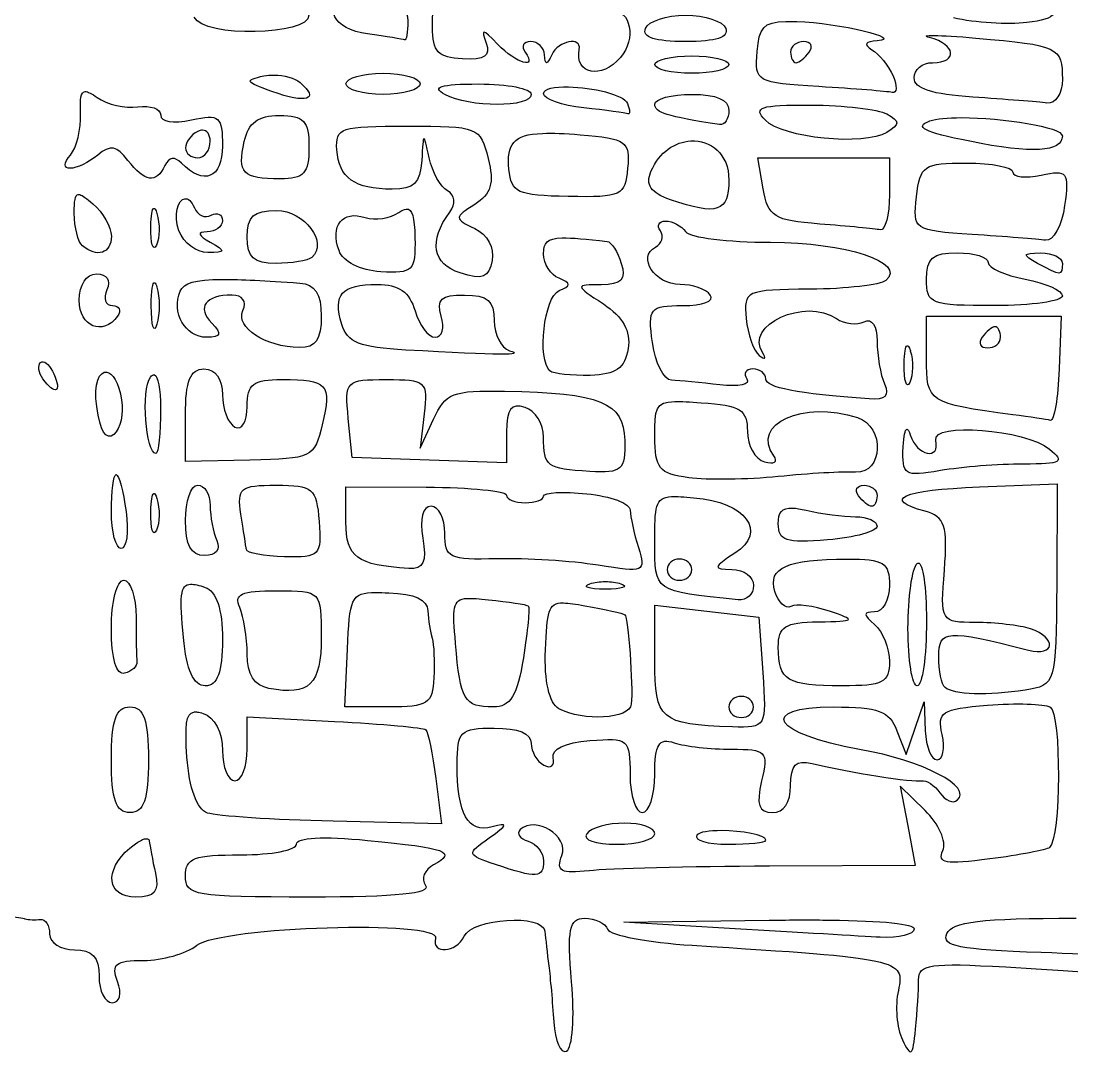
# Model space of a CAD drawing. Extents: x 26 to 243, y 4 to 296.
# Drawn here: x 193.99 to 217.51, y 49.33 to 72.55 of the extents above; entities that cross this region are included whole.
import ezdxf

# ---------------------------------------------------------------- set-up
doc = ezdxf.new("R2010")
doc.units = 0
doc.layers.add('Layer_1', color=7, linetype='CONTINUOUS')

msp = doc.modelspace()

# ---------------------------------------------------------------- linework, layer by layer
at = {"layer": 'Layer_1', "color": 7}
for points in [[(211.108284, 72.537175), (211.108284, 72.537175)], [(211.507917, 72.087384), (211.507917, 72.087384)], [(214.43046, 72.223533), (214.43046, 72.223533)], [(209.003194, 71.764922), (209.003194, 71.764922)], [(199.647418, 71.338281), (199.647418, 71.338281)], [(202.090954, 71.377417), (202.090954, 71.377417)], [(213.507726, 71.317885), (213.507173, 71.317885)], [(204.233529, 71.137638), (204.233529, 71.137638)], [(206.245466, 71.072044), (206.245466, 71.072044)], [(195.4218, 70.966761), (195.4218, 70.966761)], [(209.003194, 70.904475), (209.003194, 70.904475)], [(211.665013, 70.664696), (211.665013, 70.664696)], [(199.773094, 70.431532), (199.773094, 70.431532)], [(215.039552, 70.384127), (215.039552, 70.384127)], [(202.638313, 70.195061), (202.638313, 70.195061)], [(198.051098, 70.104662), (198.051098, 70.104662)], [(205.662279, 70.0319), (205.662279, 70.0319)], [(208.97894, 69.861576), (208.97894, 69.861576)], [(210.481553, 69.485647), (211.954401, 69.485647), (213.426698, 69.485647), (213.426698, 68.658273)], [(210.601168, 68.788911), (210.481553, 69.485647), (210.481553, 69.485647)], [(197.20829, 69.308705), (197.207186, 69.308705)], [(215.154758, 69.367687), (215.154758, 69.367687)], [(195.265808, 68.662131), (195.265808, 68.662131)], [(197.655327, 68.569526), (197.655327, 68.569526)], [(196.956384, 68.351797), (196.956384, 68.351797)], [(197.029697, 68.239899), (197.029146, 68.239899)], [(199.708603, 68.303289), (199.708603, 68.303289)], [(202.610201, 68.337466), (202.610201, 68.337466)], [(208.417803, 68.067371), (208.417803, 68.067371)], [(204.143681, 67.902005), (204.142577, 67.902005)], [(206.104355, 67.689788), (206.104355, 67.689788)], [(214.9475, 67.357404), (214.9475, 67.357404)], [(216.813915, 67.354096), (216.813915, 67.354096)], [(195.678668, 66.884462), (195.678668, 66.884462)], [(196.979534, 66.684372), (196.979534, 66.684372)], [(198.508056, 66.76154), (198.508056, 66.76154)], [(201.963624, 66.64799), (201.963624, 66.64799)], [(214.256276, 65.938577), (215.765504, 65.938577), (217.27418, 65.938577), (217.227878, 64.756218)], [(214.256276, 64.997651), (214.256276, 65.938577), (214.256276, 65.938577)], [(215.793063, 65.702106), (215.793063, 65.702106)], [(213.821919, 65.277669), (213.821919, 65.277669)], [(213.895229, 65.165773), (213.894678, 65.165773)], [(194.455519, 64.915521), (194.455519, 64.915521)], [(198.081965, 64.756218), (198.081965, 64.756218)], [(195.905216, 64.686766), (195.905216, 64.686766)], [(196.974023, 64.62448), (196.974023, 64.62448)], [(202.164817, 64.519747), (202.164817, 64.519747)], [(208.619547, 64.028615), (208.619547, 64.028065)], [(208.619547, 64.028615), (208.619547, 64.028615)], [(199.107778, 62.715622), (197.667451, 62.685303), (197.667451, 63.721038)], [(204.855851, 63.343453), (204.855851, 62.654436), (203.127791, 62.713968), (201.39973, 62.772947), (201.313742, 63.646622)], [(203.011484, 63.751355), (202.921085, 62.98296), (203.220396, 63.633394)], [(213.816407, 63.406293), (213.816407, 63.406293)], [(196.116332, 62.391506), (196.116332, 62.391506)], [(197.943611, 62.154482), (197.943611, 62.154482)], [(199.703092, 62.154482), (199.703092, 62.154482)], [(201.261376, 62.119204), (203.058889, 62.110385)], [(201.261376, 61.326558), (201.261376, 62.119204), (201.261376, 62.119204)], [(212.857842, 62.154482), (212.857842, 62.154482)], [(215.443593, 62.114796), (217.184331, 62.181494), (217.184331, 62.181494)], [(217.184331, 62.181494), (217.171654, 59.928124)], [(196.956384, 61.966519), (196.956384, 61.966519)], [(208.545134, 61.898168), (208.545134, 61.898168)], [(197.029697, 61.854621), (197.029146, 61.854621)], [(211.258768, 61.642404), (211.258768, 61.642404)], [(208.726484, 60.499734), (208.726484, 60.499734)], [(212.481914, 60.499734), (212.481914, 60.499734)], [(214.069964, 60.41154), (214.069964, 60.41154)], [(196.285005, 60.026792), (196.285005, 60.026792)], [(207.067878, 59.996476), (207.067878, 59.996476)], [(197.783207, 59.938047), (197.783207, 59.938047)], [(199.711358, 59.790321), (199.711358, 59.790321)], [(201.933858, 59.751735), (201.933858, 59.751735)], [(203.976661, 59.619444), (203.976661, 59.619444)], [(206.129159, 59.518572), (206.129159, 59.518572)], [(208.173616, 59.467309), (209.33723, 59.333363), (210.500846, 59.199418), (210.590144, 57.95753)], [(208.173616, 58.227625), (208.173616, 59.467309), (208.173616, 59.467309)], [(202.21498, 57.189135), (201.233264, 57.189135), (201.29445, 58.481185)], [(210.108933, 57.425609), (210.108933, 57.425609)], [(196.423359, 57.189135), (196.423359, 57.189135)], [(213.595368, 56.657214), (213.800972, 56.124739), (214.001062, 56.716193), (214.201155, 57.307648), (214.201155, 57.307648)], [(214.201155, 57.307648), (214.228714, 56.657214)], [(197.853213, 57.076136), (197.853213, 57.076136)], [(199.0499, 56.249865), (199.0499, 56.966445), (201.004509, 56.864469)], [(203.269452, 55.586203), (203.402847, 54.574721), (200.972539, 54.630395)], [(214.224856, 54.871828), (213.66813, 55.415326), (213.8368, 54.52897), (214.004923, 53.642064), (210.743933, 53.625529)], [(207.498927, 54.587952), (207.498927, 54.587952)], [(209.66741, 54.420383), (209.66741, 54.420383)], [(196.81748, 54.238482), (196.81748, 54.238482)], [(200.574563, 54.25226), (200.574563, 54.25226)], [(209.971129, 52.223237), (207.482392, 52.370413), (210.731255, 52.415061)], [(212.08945, 52.417265), (212.08945, 52.417265)]]:
    msp.add_lwpolyline(points, dxfattribs=at)
for points in [[(217.091728, 73.470933), (217.242266, 72.670105), (217.199972, 72.601375), (216.499722, 72.513471)], [(202.209465, 73.370611), (202.448422, 73.166229), (202.643825, 72.794074), (202.643825, 72.543237)], [(201.745342, 72.256607), (200.96892, 72.357205), (200.707371, 72.897469), (201.330828, 73.112643)], [(203.197243, 72.411496), (203.197073, 73.033093), (203.264561, 73.080066), (203.986034, 72.956648)], [(207.206232, 72.796797), (207.637665, 72.796797), (207.762054, 72.14334), (207.409079, 71.732399)], [(200.432348, 72.678286), (200.432348, 72.216438), (198.070826, 72.172321), (197.86534, 72.630331)], [(202.643825, 72.543237), (202.643825, 72.292401), (202.612938, 72.103188), (202.574923, 72.122661)], [(207.966358, 72.382283), (208.029717, 72.544863), (208.434, 72.677733), (208.864841, 72.677733)], [(208.864841, 72.677733), (209.295709, 72.677733), (209.699962, 72.544863), (209.76332, 72.382283)], [(210.466672, 71.861386), (210.510354, 72.39671), (210.599096, 72.526643), (211.108284, 72.537175)], [(211.108284, 72.537175), (211.181027, 72.538586), (211.262011, 72.538061), (211.353025, 72.535521)], [(211.353025, 72.535521), (212.283427, 72.509613), (213.795274, 72.148948), (213.150537, 72.106676)], [(216.499722, 72.513471), (216.084827, 72.46139), (215.345854, 72.507375), (214.858202, 72.615447)], [(202.574923, 72.122661), (202.536908, 72.142135), (202.163511, 72.202426), (201.745342, 72.256607)], [(203.868074, 71.698775), (203.322736, 71.725614), (203.197412, 71.85864), (203.197243, 72.411496)], [(204.656312, 72.027852), (204.312904, 72.384335), (204.277381, 72.38777), (204.398341, 72.05376)], [(208.864841, 72.08683), (208.176726, 72.08683), (207.888154, 72.181637), (207.966358, 72.382283)], [(209.76332, 72.382283), (209.841524, 72.181637), (209.552983, 72.08683), (208.864841, 72.08683)], [(204.398341, 72.05376), (204.503666, 71.762949), (204.371078, 71.673996), (203.868074, 71.698775)], [(205.270365, 71.850912), (205.559558, 71.450724), (205.07894, 71.589126), (204.656312, 72.027852)], [(205.392734, 72.087384), (205.231698, 72.087384), (205.176385, 71.980974), (205.270365, 71.850912)], [(205.706926, 71.79138), (205.694904, 71.953957), (205.553798, 72.087384), (205.392734, 72.087384)], [(206.481937, 71.909891), (206.536857, 72.207368), (206.017334, 72.106961), (205.868434, 71.79138)], [(211.507917, 72.087384), (211.346881, 72.087384), (211.215221, 71.980974), (211.215221, 71.850912)], [(211.629735, 71.850912), (211.723743, 71.980974), (211.668953, 72.087384), (211.507917, 72.087384)], [(213.150537, 72.106676), (212.885644, 72.089291), (212.843093, 72.016455), (213.032577, 71.905483)], [(214.325731, 72.175578), (214.192677, 72.209447), (214.242534, 72.225294), (214.43046, 72.223533)], [(214.394632, 71.614441), (214.967515, 71.614441), (214.917124, 72.025018), (214.325731, 72.175578)], [(214.43046, 72.223533), (214.618384, 72.22184), (214.944381, 72.202194), (215.362564, 72.165655)], [(215.362564, 72.165655), (217.221054, 72.003259), (217.297881, 71.967134), (217.297881, 71.245676)], [(205.868434, 71.79138), (205.756871, 71.554904), (205.724424, 71.554904), (205.706926, 71.79138)], [(207.409079, 71.732399), (206.981936, 71.235126), (206.3787, 71.350651), (206.481937, 71.909891)], [(208.173616, 71.571445), (208.173616, 71.677859), (208.546982, 71.764922), (209.003194, 71.764922)], [(209.003194, 71.764922), (209.459378, 71.764922), (209.832773, 71.677859), (209.832773, 71.571445)], [(211.849118, 71.078109), (210.447517, 71.162338), (210.411272, 71.182621), (210.466672, 71.861386)], [(211.215221, 71.850912), (211.215221, 71.72085), (211.269955, 71.613888), (211.33704, 71.613888)], [(211.33704, 71.613888), (211.404096, 71.613888), (211.535755, 71.72085), (211.629735, 71.850912)], [(213.032577, 71.905483), (213.19573, 71.809928), (213.409541, 71.545494), (213.507726, 71.317885)], [(209.003194, 71.37797), (208.546982, 71.37797), (208.173616, 71.46503), (208.173616, 71.571445)], [(209.832773, 71.571445), (209.832773, 71.46503), (209.459378, 71.37797), (209.003194, 71.37797)], [(213.980118, 71.272687), (213.980118, 71.460655), (214.16654, 71.614441), (214.394632, 71.614441)], [(199.60277, 70.968415), (199.00412, 71.18055), (198.980225, 71.227469), (199.424727, 71.317885)], [(199.424727, 71.317885), (199.495294, 71.33225), (199.57095, 71.338733), (199.647418, 71.338281)], [(199.647418, 71.338281), (199.876822, 71.33687), (200.112712, 71.272473), (200.235563, 71.167404)], [(201.261376, 71.140946), (201.261376, 71.271011), (201.63477, 71.377417), (202.090954, 71.377417)], [(202.090954, 71.377417), (202.547166, 71.377417), (202.920535, 71.271011), (202.920535, 71.140946)], [(213.507173, 71.317885), (213.605471, 71.090276), (213.596604, 70.923976), (213.48733, 70.948021)], [(200.235563, 71.167404), (200.681418, 70.786063), (200.382607, 70.692071), (199.60277, 70.968415)], [(202.090954, 70.904475), (201.63477, 70.904475), (201.261376, 71.010884), (201.261376, 71.140946)], [(202.920535, 71.140946), (202.920535, 71.010884), (202.547166, 70.904475), (202.090954, 70.904475)], [(203.473403, 70.904475), (203.169675, 71.072352), (203.372977, 71.135098), (204.233529, 71.137638)], [(204.233529, 71.137638), (204.879789, 71.139614), (205.408719, 71.034537), (205.408719, 70.904475)], [(205.68543, 70.917705), (205.68543, 71.0345), (205.931282, 71.079037), (206.245466, 71.072044)], [(206.245466, 71.072044), (206.769109, 71.060388), (207.482338, 70.905434), (207.561767, 70.701627)], [(213.48733, 70.948021), (213.378054, 70.972067), (212.640751, 71.03054), (211.849118, 71.078109)], [(215.293112, 70.842188), (214.379954, 70.903772), (213.980118, 71.035059), (213.980118, 71.272687)], [(217.297881, 71.245676), (217.297881, 70.918806), (217.147964, 70.686867), (216.952271, 70.710997)], [(195.319825, 70.480038), (195.305124, 70.812868), (195.324143, 70.960473), (195.4218, 70.966761)], [(195.4218, 70.966761), (195.48039, 70.970543), (195.567246, 70.923341), (195.692449, 70.834469)], [(195.692449, 70.834469), (195.912864, 70.678014), (196.322851, 70.583224), (196.603606, 70.623906)], [(205.408719, 70.904475), (205.408719, 70.602728), (204.019305, 70.602728), (203.473403, 70.904475)], [(206.583909, 70.60296), (206.089682, 70.655416), (205.68543, 70.796979), (205.68543, 70.917705)], [(208.173616, 70.684539), (208.173616, 70.805556), (208.546982, 70.904475), (209.003194, 70.904475)], [(209.003194, 70.904475), (209.556152, 70.904475), (209.832773, 70.786523), (209.832773, 70.550043)], [(216.952271, 70.710997), (216.762195, 70.73445), (216.015432, 70.793474), (215.293112, 70.842188)], [(196.603606, 70.623906), (196.884389, 70.664591), (197.114583, 70.582721), (197.114583, 70.442005)], [(207.574444, 70.469564), (207.523757, 70.490392), (207.078109, 70.550503), (206.583909, 70.60296)], [(207.561767, 70.701627), (207.619594, 70.553235), (207.625165, 70.448767), (207.574444, 70.469564)], [(209.624964, 70.227581), (208.439859, 70.411635), (208.173616, 70.495309), (208.173616, 70.684539)], [(210.649123, 70.326802), (210.367917, 70.616619), (210.521787, 70.667772), (211.665013, 70.664696)], [(211.665013, 70.664696), (212.405959, 70.66272), (213.173722, 70.573292), (213.371024, 70.46626)], [(195.091623, 69.545177), (195.232875, 69.707754), (195.335347, 70.128479), (195.319825, 70.480038)], [(197.114583, 70.442005), (197.114583, 70.287184), (197.387004, 70.244726), (197.805257, 70.334518)], [(197.805257, 70.334518), (198.431508, 70.468952), (198.496479, 70.414012), (198.496479, 69.748024)], [(198.983202, 69.846141), (199.078875, 70.274216), (199.291425, 70.431532), (199.773094, 70.431532)], [(199.773094, 70.431532), (200.320972, 70.431532), (200.432348, 70.31194), (200.432348, 69.722119)], [(209.832773, 70.550043), (209.832773, 70.354951), (209.73901, 70.209858), (209.624964, 70.227581)], [(213.371024, 70.46626), (213.664958, 70.306781), (213.664958, 70.23254), (213.371024, 70.0545)], [(214.329035, 70.30861), (214.475433, 70.361555), (214.733779, 70.384189), (215.039552, 70.384127)], [(215.039552, 70.384127), (215.956876, 70.383933), (217.297883, 70.178568), (217.297881, 69.969613)], [(201.056875, 69.663137), (201.020892, 70.158135), (201.131416, 70.195061), (202.638313, 70.195061)], [(202.638313, 70.195061), (204.221464, 70.195061), (204.261974, 70.178774), (204.444092, 69.469109)], [(213.371024, 70.0545), (212.855968, 69.742526), (211.039747, 69.924249), (210.649123, 70.326802)], [(215.22421, 69.853307), (214.200703, 70.059671), (213.968271, 70.178136), (214.329035, 70.30861)], [(197.943611, 70.077101), (197.791522, 69.996718), (197.667451, 69.830723), (197.667451, 69.708338)], [(198.051098, 70.104662), (198.01805, 70.105791), (197.981626, 70.097195), (197.943611, 70.077101)], [(198.220322, 69.85441), (198.220322, 70.006486), (198.150237, 70.100906), (198.051098, 70.104662)], [(203.123382, 69.485647), (202.997144, 70.066681), (202.993913, 70.065803), (202.956914, 69.426666)], [(204.909869, 69.226576), (204.85562, 69.787239), (205.002706, 70.005436), (205.662279, 70.0319)], [(205.662279, 70.0319), (205.882136, 70.040705), (206.15925, 70.028657), (206.504534, 70.000483)], [(206.504534, 70.000483), (207.537355, 69.916237), (207.620689, 69.857481), (207.566728, 69.251931)], [(208.97894, 69.861576), (209.418617, 69.886524), (209.832773, 69.579836), (209.832773, 68.985143)], [(217.297881, 69.969613), (217.297881, 69.609695), (216.621041, 69.571669), (215.22421, 69.853307)], [(196.380365, 69.426666), (196.126704, 69.75933), (195.993752, 69.782794), (195.704023, 69.545177)], [(198.496479, 69.748024), (198.496479, 69.023969), (198.076783, 68.850314), (197.577052, 69.367687)], [(197.667451, 69.708338), (197.667451, 69.585952), (197.791522, 69.485647), (197.943611, 69.485647)], [(197.943611, 69.485647), (198.095672, 69.485647), (198.220322, 69.651642), (198.220322, 69.85441)], [(199.786875, 69.012705), (198.947123, 69.012705), (198.825214, 69.13933), (198.983202, 69.846141)], [(200.432348, 69.722119), (200.432348, 69.136555), (200.319372, 69.012705), (199.786875, 69.012705)], [(202.297109, 68.780092), (201.449906, 68.785031), (201.102736, 69.032153), (201.056875, 69.663137)], [(208.08928, 69.181375), (208.279746, 69.62252), (208.636969, 69.842173), (208.97894, 69.861576)], [(195.088868, 69.249176), (194.935142, 69.249176), (194.935715, 69.365771), (195.091623, 69.545177)], [(195.704023, 69.545177), (195.50579, 69.382597), (195.229161, 69.249176), (195.088868, 69.249176)], [(197.207186, 69.308705), (197.013895, 68.901244), (196.752701, 68.938362), (196.380365, 69.426666)], [(197.577052, 69.367687), (197.429083, 69.520891), (197.299137, 69.500207), (197.20829, 69.308705)], [(202.956914, 69.426666), (202.927478, 68.918268), (202.783434, 68.77727), (202.297109, 68.780092)], [(203.535689, 68.743711), (203.379479, 68.826718), (203.194051, 69.160491), (203.123382, 69.485647)], [(204.444092, 69.469109), (204.584836, 68.921051), (204.511077, 68.668671), (204.143681, 68.438888)], [(206.237197, 68.618585), (205.093745, 68.640033), (204.960753, 68.700548), (204.909869, 69.226576)], [(207.566728, 69.251931), (207.511526, 68.632165), (207.435738, 68.59612), (206.237197, 68.618585)], [(208.524187, 68.545825), (208.083074, 68.697548), (207.958865, 68.879293), (208.08928, 69.181375)], [(214.032482, 68.612522), (214.111899, 69.314339), (214.191082, 69.367687), (215.154758, 69.367687)], [(215.154758, 69.367687), (215.724957, 69.367687), (216.191564, 69.276487), (216.191592, 69.16484)], [(216.826592, 69.098142), (217.410933, 69.223582), (217.452214, 69.169104), (217.349146, 68.414084)], [(209.832773, 68.985143), (209.832773, 68.269673), (209.57665, 68.183779), (208.524187, 68.545825)], [(216.191592, 69.16484), (216.191648, 69.053196), (216.477511, 69.023215), (216.826592, 69.098142)], [(203.584748, 68.270768), (203.722162, 68.459225), (203.701918, 68.655395), (203.535689, 68.743711)], [(211.866206, 68.002327), (210.839284, 68.08236), (210.708384, 68.164184), (210.601168, 68.788911)], [(195.178714, 68.241553), (195.178714, 68.517989), (195.192963, 68.650447), (195.265808, 68.662131)], [(195.265808, 68.662131), (195.276213, 68.663799), (195.287595, 68.663125), (195.300535, 68.659927)], [(195.300535, 68.659927), (195.362635, 68.644574), (195.455529, 68.573666), (195.593781, 68.455426)], [(197.522482, 67.848538), (197.388932, 68.208408), (197.503011, 68.552339), (197.655327, 68.569526)], [(197.655327, 68.569526), (197.724559, 68.577343), (197.801617, 68.517786), (197.866993, 68.361167)], [(213.426698, 68.658273), (213.426698, 68.203055), (213.333513, 67.84897), (213.219439, 67.871689)], [(215.276577, 67.76861), (213.966078, 67.856469), (213.948239, 67.868376), (214.032482, 68.612522)], [(195.363372, 67.515053), (195.261998, 67.601758), (195.178714, 67.928783), (195.178714, 68.241553)], [(195.593781, 68.455426), (195.821873, 68.260332), (196.008295, 67.933307), (196.008295, 67.728924)], [(196.891893, 67.948857), (196.895393, 68.192725), (196.920618, 68.335301), (196.956384, 68.351797)], [(196.956384, 68.351797), (196.977833, 68.361703), (197.003408, 68.326168), (197.029697, 68.239899)], [(197.029146, 68.239899), (197.099335, 68.009811), (197.094929, 67.690587), (197.019223, 67.530485)], [(197.866993, 68.361167), (197.935207, 68.197777), (198.104943, 68.123937), (198.244023, 68.197455)], [(198.244023, 68.197455), (198.383102, 68.270971), (198.496479, 68.218876), (198.496479, 68.081149)], [(199.0499, 67.712386), (199.0499, 68.177626), (199.19002, 68.303289), (199.708603, 68.303289)], [(199.708603, 68.303289), (200.331383, 68.303289), (200.873927, 67.578107), (200.494084, 67.253225)], [(201.105381, 67.405912), (200.899446, 67.960919), (201.178281, 68.315873), (201.688567, 68.1484)], [(201.688567, 68.1484), (201.913724, 68.074497), (202.253655, 68.124295), (202.443732, 68.259192)], [(202.443732, 68.259192), (202.509885, 68.30615), (202.564867, 68.333162), (202.610201, 68.337466)], [(202.610201, 68.337466), (202.746206, 68.350363), (202.796016, 68.159717), (202.805329, 67.694197)], [(203.818465, 66.906509), (203.195487, 67.106181), (203.107821, 67.616619), (203.584748, 68.270768)], [(204.143681, 68.438888), (203.680864, 68.148668), (203.680808, 68.123561), (204.143681, 67.902005)], [(217.349146, 68.414084), (217.287594, 67.963064), (217.095406, 67.613447), (216.921952, 67.636872)], [(198.496479, 68.081149), (198.496479, 67.94341), (198.340943, 67.829014), (198.150869, 67.827039)], [(208.300396, 67.846885), (208.212907, 67.967961), (208.265742, 68.067371), (208.417803, 68.067371)], [(208.417803, 68.067371), (208.569865, 68.067371), (208.770861, 67.960964), (208.864841, 67.8309)], [(213.219439, 67.871689), (213.105393, 67.894408), (212.49638, 67.953215), (211.866206, 68.002327)], [(197.019223, 67.530485), (196.943475, 67.370383), (196.886249, 67.558679), (196.891893, 67.948857)], [(198.169609, 67.361262), (197.913746, 67.359286), (197.622643, 67.57861), (197.522482, 67.848538)], [(198.150869, 67.827039), (197.920463, 67.824499), (197.943857, 67.746699), (198.220322, 67.593875)], [(204.142577, 67.902005), (204.422739, 67.767896), (204.588268, 67.465887), (204.53394, 67.188181)], [(208.190152, 67.484734), (208.338064, 67.562918), (208.387885, 67.725808), (208.300396, 67.846885)], [(208.864841, 67.8309), (208.958849, 67.700837), (209.813392, 67.594428), (210.763776, 67.594426)], [(216.921952, 67.636872), (216.748498, 67.660324), (216.007871, 67.719583), (215.276577, 67.76861)], [(196.008295, 67.728924), (196.008295, 67.345187), (195.686657, 67.238535), (195.363372, 67.515053)], [(198.220322, 67.593875), (198.578179, 67.39608), (198.571042, 67.364395), (198.169609, 67.361262)], [(199.694823, 67.120933), (199.191028, 67.120933), (199.0499, 67.250693), (199.0499, 67.712386)], [(202.805329, 67.694197), (202.820146, 66.947857), (202.759488, 66.887817), (202.041345, 66.934621)], [(205.68543, 67.337561), (205.68543, 67.578184), (205.749779, 67.680992), (206.104355, 67.689788)], [(206.104355, 67.689788), (206.317102, 67.695066), (206.634537, 67.666643), (207.10481, 67.613718)], [(207.10481, 67.613718), (207.201132, 67.602881), (207.344984, 67.381057), (207.424514, 67.120933)], [(210.763776, 67.594426), (212.449602, 67.594426), (213.819159, 67.141064), (213.348976, 66.738942)], [(202.041345, 66.934621), (201.572772, 66.965157), (201.199135, 67.153247), (201.105381, 67.405912)], [(206.031042, 66.786344), (205.840965, 66.862217), (205.68543, 67.110011), (205.68543, 67.337561)], [(208.739715, 66.64799), (208.174819, 66.64799), (207.770798, 67.263066), (208.190152, 67.484734)], [(214.256276, 66.766501), (214.256276, 67.239455), (214.394514, 67.357404), (214.9475, 67.357404)], [(214.9475, 67.357404), (215.327653, 67.357404), (215.638724, 67.259402), (215.638724, 67.139675)], [(216.744463, 67.120933), (216.390048, 67.316837), (216.400403, 67.350992), (216.813915, 67.354096)], [(216.813915, 67.354096), (217.080022, 67.356072), (217.297883, 67.250995), (217.297881, 67.120933)], [(200.494084, 67.253225), (200.409248, 67.180662), (200.049661, 67.120933), (199.694823, 67.120933)], [(204.53394, 67.188181), (204.457232, 66.796013), (204.325138, 66.744121), (203.818465, 66.906509)], [(207.424514, 67.120933), (207.535822, 66.756866), (207.431428, 66.647065), (206.972518, 66.643029)], [(215.638724, 67.139675), (215.638724, 67.019945), (216.01209, 66.852201), (216.468302, 66.766501)], [(217.297881, 67.120933), (217.297881, 66.832521), (217.266263, 66.832521), (216.744463, 67.120933)], [(195.289509, 66.293559), (195.289509, 66.644045), (195.448064, 66.884462), (195.678668, 66.884462)], [(195.678668, 66.884462), (195.91136, 66.884462), (196.00352, 66.741756), (195.908524, 66.53003)], [(196.901813, 66.175048), (196.901813, 66.516464), (196.934195, 66.706679), (196.979534, 66.684372)], [(196.979534, 66.684372), (196.994661, 66.676949), (197.011208, 66.645911), (197.028593, 66.589009)], [(197.028593, 66.589009), (197.098133, 66.361402), (197.098133, 65.988694), (197.028593, 65.761085)], [(197.551698, 66.495856), (197.633929, 66.679122), (197.852637, 66.760417), (198.508056, 66.76154)], [(198.508056, 66.76154), (198.901307, 66.762104), (199.451479, 66.733913), (200.22454, 66.681064)], [(200.22454, 66.681064), (200.569246, 66.657499), (200.708506, 66.443972), (200.708508, 65.938577)], [(201.165466, 65.755022), (200.960657, 66.424953), (201.159649, 66.64799), (201.963624, 66.64799)], [(201.963624, 66.64799), (202.447325, 66.64799), (202.681676, 66.484118), (202.806983, 66.057088)], [(206.031042, 66.510187), (206.307535, 66.620542), (206.307535, 66.67599), (206.031042, 66.786344)], [(206.972518, 66.643029), (206.380501, 66.637808), (206.381175, 66.634534), (207.024331, 66.211427)], [(209.417708, 66.411519), (209.323728, 66.541581), (209.018607, 66.64799), (208.739715, 66.64799)], [(213.348976, 66.738942), (213.230471, 66.637565), (212.4652, 66.548959), (211.648477, 66.542157)], [(215.777078, 66.175048), (214.339353, 66.175048), (214.256276, 66.207554), (214.256276, 66.766501)], [(216.468302, 66.766501), (216.924486, 66.680802), (217.297881, 66.512507), (217.297881, 66.392777)], [(195.908524, 66.53003), (195.821006, 66.334935), (195.876833, 66.175048), (196.033099, 66.175048)], [(198.145355, 65.465635), (197.663489, 65.465635), (197.340793, 66.025733), (197.551698, 66.495856)], [(198.710352, 66.411519), (198.109163, 66.411519), (197.912109, 66.138275), (198.256703, 65.783135)], [(198.952335, 66.06315), (199.045469, 66.270716), (198.947569, 66.411519), (198.710352, 66.411519)], [(203.393477, 65.938577), (203.278469, 66.314768), (203.384647, 66.411519), (203.913825, 66.411519)], [(203.913825, 66.411519), (204.43306, 66.411519), (204.579141, 66.285916), (204.579141, 65.839909)], [(205.828194, 64.712674), (205.53728, 64.961478), (205.697088, 66.376891), (206.031042, 66.510187)], [(208.798693, 66.175048), (209.255131, 66.175048), (209.516401, 66.274938), (209.417708, 66.411519)], [(211.648477, 66.542157), (210.205673, 66.530134), (210.164736, 66.511446), (210.220278, 65.886211)], [(210.586286, 65.122227), (210.179237, 65.735944), (211.537564, 66.364823), (212.239931, 65.887864)], [(217.297881, 66.392777), (217.297881, 66.27305), (216.613444, 66.175048), (215.777078, 66.175048)], [(196.146649, 65.938577), (195.819863, 65.486319), (195.289509, 65.706054), (195.289509, 66.293559)], [(196.033099, 66.175048), (196.189366, 66.175048), (196.240629, 66.068639), (196.146649, 65.938577)], [(197.028593, 65.761085), (196.959053, 65.533475), (196.901813, 65.719829), (196.901813, 66.175048)], [(207.024331, 66.211427), (207.46107, 65.92409), (207.641069, 65.598355), (207.577202, 65.211525)], [(208.12125, 65.347674), (208.015417, 66.123071), (208.058368, 66.175048), (208.798693, 66.175048)], [(200.22454, 65.236329), (199.452944, 65.247787), (198.782127, 65.683795), (198.952335, 66.06315)], [(200.708508, 65.938577), (200.708508, 65.417837), (200.579716, 65.231051), (200.22454, 65.236329)], [(202.806983, 66.057088), (202.902402, 65.731931), (203.105647, 65.465635), (203.258979, 65.465635)], [(203.258979, 65.465635), (203.41231, 65.465635), (203.473005, 65.67845), (203.393477, 65.938577)], [(210.220278, 65.886211), (210.251717, 65.532262), (210.383972, 65.160109), (210.514077, 65.058837)], [(212.239931, 65.887864), (212.423347, 65.763311), (212.702953, 65.730097), (212.861703, 65.814001)], [(212.861703, 65.814001), (213.032501, 65.904287), (213.150537, 65.727455), (213.150537, 65.380748)], [(198.256703, 65.783135), (198.491283, 65.541392), (198.46452, 65.465635), (198.145355, 65.465635)], [(202.603585, 65.180655), (201.564979, 65.239493), (201.289559, 65.349164), (201.165466, 65.755022)], [(204.579141, 65.839909), (204.579141, 65.525596), (204.734676, 65.222266), (204.924753, 65.16522)], [(215.793063, 65.702106), (215.726007, 65.702106), (215.594348, 65.595697), (215.500368, 65.465635)], [(215.915435, 65.465635), (215.915435, 65.595697), (215.860119, 65.702106), (215.793063, 65.702106)], [(215.500368, 65.465635), (215.406388, 65.335572), (215.461153, 65.229163), (215.622186, 65.229163)], [(215.622186, 65.229163), (215.78325, 65.229163), (215.915435, 65.335572), (215.915435, 65.465635)], [(204.924753, 65.16522), (205.287634, 65.056316), (204.733347, 65.059999), (202.603585, 65.180655)], [(207.577202, 65.211525), (207.504558, 64.771515), (207.306189, 64.632266), (206.726674, 64.614006)], [(208.549545, 64.503762), (208.376119, 64.512737), (208.183395, 64.892455), (208.12125, 65.347674)], [(213.150537, 65.380748), (213.150537, 65.058552), (213.225792, 64.626811), (213.318107, 64.421079)], [(213.757425, 64.874732), (213.760925, 65.1186), (213.786153, 65.26117), (213.821919, 65.277669)], [(213.821919, 65.277669), (213.843368, 65.287575), (213.86894, 65.252046), (213.895229, 65.165773)], [(210.514077, 65.058837), (210.644181, 64.957567), (210.676651, 64.985953), (210.586286, 65.122227)], [(213.894678, 65.165773), (213.964867, 64.935686), (213.960487, 64.616459), (213.884758, 64.456357)], [(216.191592, 63.731509), (214.283008, 63.988625), (214.256276, 64.006475), (214.256276, 64.997651)], [(194.476466, 64.535732), (194.376221, 64.674447), (194.353282, 64.83865), (194.425756, 64.900637)], [(194.425756, 64.900637), (194.434816, 64.908398), (194.444778, 64.913094), (194.455519, 64.915521)], [(194.455519, 64.915521), (194.530751, 64.932596), (194.642407, 64.823794), (194.721206, 64.648181)], [(195.681425, 63.913412), (195.609735, 64.438651), (195.744919, 64.712606), (195.905216, 64.686766)], [(197.667451, 63.721038), (197.667451, 64.483888), (197.776459, 64.756218), (198.081965, 64.756218)], [(198.081965, 64.756218), (198.337348, 64.756218), (198.496479, 64.534544), (198.496479, 64.179096)], [(206.726674, 64.614006), (206.31113, 64.600911), (205.90685, 64.645387), (205.828194, 64.712674)], [(210.369105, 64.756218), (210.207928, 64.756218), (210.148492, 64.65717), (210.236263, 64.535732)], [(210.6618, 64.535182), (210.6618, 64.657006), (210.530141, 64.756218), (210.369105, 64.756218)], [(213.884758, 64.456357), (213.80901, 64.296255), (213.751781, 64.484554), (213.757425, 64.874732)], [(217.227878, 64.756218), (217.202309, 64.105905), (217.11421, 63.588662), (217.032197, 63.606386)], [(194.721206, 64.648181), (194.90815, 64.231482), (194.74909, 64.158443), (194.476466, 64.535732)], [(195.905216, 64.686766), (196.029893, 64.666672), (196.16996, 64.465543), (196.239254, 64.060586)], [(197.007647, 62.864449), (196.776648, 62.864449), (196.672237, 64.290388), (196.88252, 64.573767)], [(196.88252, 64.573767), (196.916029, 64.618917), (196.946616, 64.634911), (196.974023, 64.62448)], [(196.974023, 64.62448), (197.05624, 64.593187), (197.108058, 64.321994), (197.110175, 63.869865)], [(199.0499, 63.915066), (199.0499, 64.421895), (199.177066, 64.519747), (199.833176, 64.519747)], [(199.833176, 64.519747), (200.854341, 64.519747), (200.946978, 64.41561), (200.730005, 63.507165)], [(201.313742, 63.646622), (201.230289, 64.496136), (201.25403, 64.519747), (202.164817, 64.519747)], [(202.164817, 64.519747), (203.055511, 64.519747), (203.097026, 64.482307), (203.011484, 63.751355)], [(209.630478, 64.401236), (209.209544, 64.448684), (208.722999, 64.494787), (208.549545, 64.503762)], [(210.236263, 64.535732), (210.325332, 64.41246), (210.057763, 64.353069), (209.630478, 64.401236)], [(212.972495, 64.08484), (211.348024, 64.204581), (210.6618, 64.338484), (210.6618, 64.535182)], [(203.220396, 63.633394), (203.489777, 64.219113), (203.647472, 64.281348), (204.809547, 64.260125)], [(204.809547, 64.260125), (206.972781, 64.220606), (207.479993, 64.013652), (207.500031, 63.162656)], [(213.318107, 64.421079), (213.436612, 64.156917), (213.335097, 64.058113), (212.972495, 64.08484)], [(196.239254, 64.060586), (196.290139, 63.763129), (196.211402, 63.416704), (196.064519, 63.29109)], [(198.496479, 64.179096), (198.496479, 63.861616), (198.621128, 63.536284), (198.773189, 63.455902)], [(205.270365, 63.896324), (204.960231, 63.998119), (204.855851, 63.858622), (204.855851, 63.343453)], [(208.173616, 63.249197), (208.173614, 63.856816), (208.184993, 64.016881), (208.619547, 64.028615)], [(208.619547, 64.028065), (208.764403, 64.031988), (208.956298, 64.019584), (209.210453, 64.001607)], [(209.210453, 64.001607), (210.098236, 63.938762), (210.247286, 63.846111), (210.247286, 63.357787)], [(210.837639, 62.812082), (210.319535, 63.529082), (211.496975, 64.065536), (212.712873, 63.666468)], [(196.064519, 63.29109), (195.892815, 63.144224), (195.756098, 63.366246), (195.681425, 63.913412)], [(197.110175, 63.869865), (197.11243, 63.317099), (197.066433, 62.864449), (197.007647, 62.864449)], [(198.773189, 63.455902), (198.929992, 63.37301), (199.0499, 63.571853), (199.0499, 63.915066)], [(205.68543, 63.233212), (205.68543, 63.522777), (205.498486, 63.821459), (205.270365, 63.896324)], [(212.712873, 63.666468), (213.331165, 63.463545), (213.291299, 62.412879), (212.666572, 62.446627)], [(214.463534, 63.160452), (214.368086, 63.568605), (216.477229, 63.405178), (217.01125, 62.963117)], [(217.032197, 63.606386), (216.950183, 63.624109), (216.571774, 63.680297), (216.191592, 63.731509)], [(200.730005, 63.507165), (200.554686, 62.773189), (200.497722, 62.745091), (199.107778, 62.715622)], [(210.247286, 63.357787), (210.247286, 63.044117), (210.420212, 62.737909), (210.631484, 62.677036)], [(213.735378, 63.012175), (213.747147, 63.261767), (213.777457, 63.398379), (213.816407, 63.406293)], [(213.816407, 63.406293), (213.839775, 63.411034), (213.866273, 63.369567), (213.894128, 63.278412)], [(206.717855, 62.463716), (205.747914, 62.519689), (205.68543, 62.56625), (205.68543, 63.233212)], [(207.500031, 63.162656), (207.515976, 62.4851), (207.445, 62.421758), (206.717855, 62.463716)], [(208.934293, 62.322052), (208.272425, 62.409896), (208.173616, 62.529959), (208.173616, 63.249197)], [(213.894128, 63.278412), (214.036594, 62.812082), (214.570863, 62.701415), (214.463534, 63.160452)], [(214.56716, 62.480251), (213.754981, 62.341333), (213.705237, 62.373145), (213.735378, 63.012175)], [(217.01125, 62.963117), (217.363096, 62.671869), (217.286126, 62.627978), (216.423655, 62.627978)], [(210.631484, 62.677036), (210.848372, 62.61453), (210.937941, 62.673252), (210.837639, 62.812082)], [(216.423655, 62.627978), (215.877865, 62.627978), (215.042366, 62.56154), (214.56716, 62.480251)], [(196.008295, 61.564133), (196.008295, 62.019351), (196.056953, 62.391506), (196.116332, 62.391506)], [(196.116332, 62.391506), (196.17574, 62.391506), (196.275223, 62.019351), (196.337369, 61.564133)], [(212.666572, 62.446627), (212.400464, 62.460992), (211.622815, 62.416178), (210.938511, 62.346859)], [(197.667451, 61.366247), (197.667451, 61.799785), (197.791522, 62.154482), (197.943611, 62.154482)], [(197.943611, 62.154482), (198.095672, 62.154482), (198.220322, 61.95032), (198.220322, 61.700832)], [(198.910993, 61.50405), (198.819553, 62.096875), (198.889631, 62.154482), (199.703092, 62.154482)], [(199.703092, 62.154482), (200.522888, 62.154482), (200.600688, 62.088572), (200.65945, 61.342543)], [(210.938511, 62.346859), (210.254207, 62.277548), (209.352461, 62.266538), (208.934293, 62.322052)], [(212.735473, 61.918011), (212.641493, 62.048073), (212.696806, 62.154482), (212.857842, 62.154482)], [(212.857842, 62.154482), (213.018906, 62.154482), (213.150537, 62.048073), (213.150537, 61.918011)], [(214.227063, 61.571848), (213.239144, 61.840027), (213.704737, 62.048005), (215.443593, 62.114796)], [(196.891893, 61.563579), (196.895393, 61.807448), (196.920618, 61.950021), (196.956384, 61.966519)], [(196.956384, 61.966519), (196.977833, 61.976425), (197.003408, 61.940894), (197.029697, 61.854621)], [(203.058889, 62.110385), (204.047316, 62.105502), (204.855851, 62.025018), (204.855851, 61.931242)], [(204.855851, 61.931242), (204.855851, 61.837465), (205.042273, 61.760364), (205.270365, 61.760364)], [(205.270365, 61.760364), (205.498486, 61.760364), (205.68543, 61.828024), (205.68543, 61.910295)], [(205.68543, 61.910295), (205.68543, 61.992563), (206.120571, 62.016357), (206.652814, 61.963212)], [(206.652814, 61.963212), (207.185026, 61.910066), (207.621782, 61.745003), (207.624604, 61.596653)], [(208.173616, 60.884482), (208.173616, 61.672593), (208.179261, 61.876502), (208.545134, 61.898168)], [(208.545134, 61.898168), (208.667093, 61.905393), (208.829439, 61.892202), (209.044534, 61.873914)], [(213.028719, 61.68154), (212.961663, 61.68154), (212.829453, 61.787949), (212.735473, 61.918011)], [(213.150537, 61.918011), (213.150537, 61.787949), (213.095775, 61.68154), (213.028719, 61.68154)], [(197.029146, 61.854621), (197.099335, 61.624534), (197.094929, 61.305309), (197.019223, 61.145207)], [(198.220322, 61.700832), (198.220322, 61.451345), (198.287674, 61.096648), (198.370252, 60.912594)], [(203.165826, 61.68154), (202.9797, 61.68154), (202.906447, 61.397977), (202.979514, 60.972126)], [(203.473403, 61.079613), (203.473403, 61.410764), (203.335159, 61.68154), (203.165826, 61.68154)], [(209.044534, 61.873914), (210.217676, 61.774072), (210.707774, 61.112018), (209.964514, 60.631476)], [(210.938511, 61.289076), (210.938511, 61.550704), (211.015642, 61.653986), (211.258768, 61.642404)], [(211.258768, 61.642404), (211.339808, 61.638538), (211.439647, 61.622225), (211.560833, 61.594449)], [(196.229331, 60.736205), (196.107806, 60.736205), (196.008295, 61.108914), (196.008295, 61.564133)], [(196.337369, 61.564133), (196.399486, 61.108914), (196.350859, 60.736205), (196.229331, 60.736205)], [(197.019223, 61.145207), (196.943475, 60.985106), (196.886249, 61.173401), (196.891893, 61.563579)], [(199.030607, 60.712504), (199.020136, 60.790257), (198.966195, 61.146379), (198.910993, 61.50405)], [(207.624604, 61.596653), (207.626579, 61.448309), (207.708576, 61.07069), (207.806507, 60.757705)], [(211.560833, 61.594449), (211.903, 61.516025), (212.400464, 61.450352), (212.666572, 61.448376)], [(212.666572, 61.448376), (212.932679, 61.446683), (213.150537, 61.349802), (213.150537, 61.233402)], [(214.657562, 60.255547), (214.735935, 61.24103), (214.666536, 61.45255), (214.227063, 61.571848)], [(198.094092, 60.578009), (197.794908, 60.578011), (197.667451, 60.813452), (197.667451, 61.366247)], [(200.65945, 61.342543), (200.71945, 60.580416), (200.672096, 60.531891), (199.886646, 60.550997)], [(202.665322, 60.290275), (201.503159, 60.363401), (201.261376, 60.54163), (201.261376, 61.326558)], [(212.044249, 60.931887), (211.106312, 60.855385), (210.938511, 60.909422), (210.938511, 61.289076)], [(213.150537, 61.233402), (213.150537, 61.116997), (212.652494, 60.981502), (212.044249, 60.931887)], [(202.979514, 60.972126), (203.072111, 60.432579), (202.996871, 60.269418), (202.665322, 60.290275)], [(204.648593, 60.50635), (203.564944, 60.47951), (203.473403, 60.524355), (203.473403, 61.079613)], [(198.370252, 60.912594), (198.459745, 60.713156), (198.348352, 60.578009), (198.094092, 60.578009)], [(199.886646, 60.550997), (199.426342, 60.562201), (199.041049, 60.634749), (199.030607, 60.712504)], [(207.806507, 60.757705), (207.978268, 60.208664), (207.946526, 60.19516), (206.904167, 60.362481)], [(210.040031, 59.588577), (208.144231, 59.782938), (208.173616, 59.762446), (208.173616, 60.884482)], [(206.904167, 60.362481), (206.309948, 60.457861), (205.294854, 60.522352), (204.648593, 60.50635)], [(208.726484, 60.499734), (208.574423, 60.499734), (208.450327, 60.393325), (208.450327, 60.263263)], [(209.003194, 60.263263), (209.003194, 60.393325), (208.878545, 60.499734), (208.726484, 60.499734)], [(209.964514, 60.631476), (209.474125, 60.314441), (209.467786, 60.277174), (209.901674, 60.270429)], [(210.862443, 59.777643), (210.700504, 60.30736), (211.131791, 60.499734), (212.481914, 60.499734)], [(212.481914, 60.499734), (213.305664, 60.499734), (213.426698, 60.424135), (213.426698, 59.908831)], [(208.450327, 60.263263), (208.450327, 60.133198), (208.574423, 60.026792), (208.726484, 60.026792)], [(208.726484, 60.026792), (208.878545, 60.026792), (209.003194, 60.133198), (209.003194, 60.263263)], [(209.901674, 60.270429), (210.167782, 60.26628), (210.385643, 60.103376), (210.385643, 59.908281)], [(213.841762, 58.943104), (213.841762, 59.647556), (213.934974, 60.303468), (214.04902, 60.401067)], [(214.04902, 60.401067), (214.05616, 60.407163), (214.063024, 60.410608), (214.069964, 60.41154)], [(214.069964, 60.41154), (214.174189, 60.425707), (214.256276, 59.872509), (214.256276, 59.120593)], [(215.355399, 59.080907), (214.578413, 59.080907), (214.56584, 59.102328), (214.657562, 60.255547)], [(196.008295, 58.943104), (196.008295, 59.539216), (196.132941, 60.026792), (196.285005, 60.026792)], [(196.285005, 60.026792), (196.437067, 60.026792), (196.561716, 59.654637), (196.561716, 59.199418)], [(206.722266, 59.946867), (206.817304, 59.979669), (206.9426, 59.996476), (207.067878, 59.996476)], [(207.067878, 59.996476), (207.193157, 59.996476), (207.318452, 59.979655), (207.41349, 59.946867)], [(197.622253, 58.743011), (197.538179, 59.647279), (197.542006, 59.930094), (197.783207, 59.938047)], [(197.783207, 59.938047), (197.863607, 59.940587), (197.970185, 59.912478), (198.108976, 59.866941)], [(198.108976, 59.866941), (198.360154, 59.784498), (198.497032, 59.374204), (198.497032, 58.701121)], [(198.88178, 59.416596), (198.747865, 59.715083), (198.915548, 59.790321), (199.711358, 59.790321)], [(199.711358, 59.790321), (200.705232, 59.790321), (200.708508, 59.786736), (200.708508, 58.75128)], [(207.067878, 59.827803), (206.687697, 59.827803), (206.532161, 59.881267), (206.722266, 59.946867)], [(207.41349, 59.946867), (207.603595, 59.881267), (207.448031, 59.827803), (207.067878, 59.827803)], [(210.385643, 59.908281), (210.385643, 59.713187), (210.230108, 59.569104), (210.040031, 59.588577)], [(211.220733, 59.438646), (211.099998, 59.374825), (210.938982, 59.52738), (210.862443, 59.777643)], [(213.426698, 59.908831), (213.426698, 59.583675), (213.277873, 59.317378), (213.095417, 59.317378)], [(217.171654, 59.928124), (217.159518, 57.713921), (217.147439, 57.672361), (216.468302, 57.56727)], [(201.29445, 58.481185), (201.347592, 59.604604), (201.358339, 59.75112), (201.933858, 59.751735)], [(201.933858, 59.751735), (202.016075, 59.751823), (202.110157, 59.748535), (202.217184, 59.74512)], [(202.217184, 59.74512), (202.800198, 59.726383), (203.084249, 59.595381), (203.09582, 59.339979)], [(203.713732, 58.608515), (203.647904, 59.399522), (203.634871, 59.602005), (203.976661, 59.619444)], [(203.976661, 59.619444), (204.090592, 59.625257), (204.244013, 59.610585), (204.447953, 59.590231)], [(204.447953, 59.590231), (204.900465, 59.545067), (205.302426, 59.482456), (205.340921, 59.451324)], [(205.726769, 58.468508), (205.764003, 59.31043), (205.776147, 59.524154), (206.129159, 59.518572)], [(199.0499, 58.369287), (199.0499, 58.739303), (198.974067, 59.210859), (198.88178, 59.416596)], [(203.09582, 59.339979), (203.105247, 59.13239), (203.146725, 58.85654), (203.187873, 58.726476)], [(205.340921, 59.451324), (205.379444, 59.420195), (205.331184, 58.898659), (205.233984, 58.292119)], [(206.129159, 59.518572), (206.246832, 59.516596), (206.402821, 59.490575), (206.609817, 59.455182)], [(206.609817, 59.455182), (207.067779, 59.376848), (207.470632, 59.286814), (207.505543, 59.255642)], [(212.088346, 59.332813), (211.732154, 59.454866), (211.341468, 59.502465), (211.220733, 59.438646)], [(211.836993, 59.095789), (212.677479, 59.109815), (212.69408, 59.125225), (212.088346, 59.332813)], [(213.095417, 59.317378), (212.837353, 59.317378), (212.837353, 59.254209), (213.095417, 59.033502)], [(196.561716, 59.199418), (196.561716, 58.744199), (196.57082, 58.294374), (196.582109, 58.200066)], [(207.505543, 59.255642), (207.580811, 59.188507), (207.689075, 57.672641), (207.648858, 57.248117)], [(210.938511, 58.52914), (210.938511, 58.990935), (211.084956, 59.083258), (211.836993, 59.095789)], [(214.256276, 59.120593), (214.256276, 58.318535), (214.163066, 57.66208), (214.04902, 57.66208)], [(216.584059, 58.937592), (216.343521, 59.016552), (215.790585, 59.080907), (215.355399, 59.080907)], [(196.305952, 57.943749), (196.12279, 57.891535), (196.008295, 58.275222), (196.008295, 58.943104)], [(213.095417, 59.033502), (213.277873, 58.877428), (213.426698, 58.505273), (213.426698, 58.206128)], [(214.04902, 57.66208), (213.934974, 57.66208), (213.841762, 58.23866), (213.841762, 58.943104)], [(214.532986, 58.318577), (214.532986, 58.916888), (214.702252, 58.928705), (216.537204, 58.462443)], [(216.537204, 58.462443), (217.140003, 58.309275), (217.182624, 58.741151), (216.584059, 58.937592)], [(198.110077, 57.66208), (197.849642, 57.66208), (197.68993, 58.015465), (197.622253, 58.743011)], [(198.497032, 58.701121), (198.497032, 57.968585), (198.382901, 57.66208), (198.110077, 57.66208)], [(200.708508, 58.75128), (200.708508, 57.690537), (200.443143, 57.431888), (199.533315, 57.604752)], [(203.187873, 58.726476), (203.22998, 58.596413), (203.247828, 58.197241), (203.229766, 57.83957)], [(204.558194, 57.189135), (203.9077, 57.189135), (203.819509, 57.337567), (203.713732, 58.608515)], [(199.533315, 57.604752), (199.211102, 57.665978), (199.0499, 57.921259), (199.0499, 58.369287)], [(206.026631, 57.149999), (205.811495, 57.266797), (205.696066, 57.774069), (205.726769, 58.468508)], [(212.367261, 57.66208), (211.133385, 57.66208), (210.938511, 57.780193), (210.938511, 58.52914)], [(196.582109, 58.200066), (196.593511, 58.105759), (196.469415, 57.990336), (196.305952, 57.943749)], [(205.233984, 58.292119), (205.09784, 57.442503), (204.942694, 57.189135), (204.558194, 57.189135)], [(209.910494, 56.743754), (208.289353, 56.801596), (208.173616, 56.900278), (208.173616, 58.227625)], [(213.426698, 58.206128), (213.426698, 57.733172), (213.288857, 57.66208), (212.367261, 57.66208)], [(214.67134, 57.622942), (214.595309, 57.687974), (214.532986, 58.000989), (214.532986, 58.318577)], [(210.590144, 57.95753), (210.677972, 56.733747), (210.668402, 56.716717), (209.910494, 56.743754)], [(203.229766, 57.83957), (203.200443, 57.257481), (203.093876, 57.189135), (202.21498, 57.189135)], [(210.108933, 57.425609), (209.956871, 57.425609), (209.832773, 57.319197), (209.832773, 57.189135)], [(210.385643, 57.189135), (210.385643, 57.319197), (210.260994, 57.425609), (210.108933, 57.425609)], [(216.468302, 57.56727), (215.633235, 57.438035), (214.859328, 57.462162), (214.67134, 57.622942)], [(196.008295, 56.006779), (196.008295, 56.900142), (196.110036, 57.189135), (196.423359, 57.189135)], [(196.423359, 57.189135), (196.73671, 57.189135), (196.837873, 56.900142), (196.837873, 56.006779)], [(207.648858, 57.248117), (207.617644, 56.918868), (206.568949, 56.855562), (206.026631, 57.149999)], [(209.832773, 57.189135), (209.832773, 57.059073), (209.956871, 56.952664), (210.108933, 56.952664)], [(210.108933, 56.952664), (210.260994, 56.952664), (210.385643, 57.059073), (210.385643, 57.189135)], [(212.759727, 56.238842), (210.817248, 56.583746), (210.443197, 57.189135), (212.172683, 57.189135)], [(212.172683, 57.189135), (213.18936, 57.189135), (213.423523, 57.101767), (213.595368, 56.657214)], [(214.606849, 56.571223), (214.492747, 57.081752), (214.589662, 57.144332), (215.625494, 57.228824)], [(215.625494, 57.228824), (216.255132, 57.280188), (216.885461, 57.261037), (217.026685, 57.18638)], [(217.026685, 57.18638), (217.278596, 57.053172), (217.265877, 54.232629), (217.012353, 54.041697)], [(197.701628, 56.065207), (197.653032, 56.78471), (197.676141, 57.046483), (197.853213, 57.076136)], [(197.853213, 57.076136), (197.878508, 57.080372), (197.906823, 57.08018), (197.93865, 57.075586)], [(197.93865, 57.075586), (197.97502, 57.070336), (198.015451, 57.060236), (198.061021, 57.045269)], [(198.061021, 57.045269), (198.318577, 56.96073), (198.497032, 56.622416), (198.497032, 56.217895)], [(201.004509, 56.864469), (202.079493, 56.808352), (202.998928, 56.725557), (203.047865, 56.680364)], [(203.750113, 55.908111), (203.750113, 56.648595), (203.819836, 56.716193), (204.579691, 56.716193)], [(204.579691, 56.716193), (205.11755, 56.716193), (205.408719, 56.596508), (205.408719, 56.375542)], [(203.047865, 56.680364), (203.096774, 56.635175), (203.1963, 56.142539), (203.269452, 55.586203)], [(206.722266, 56.435624), (207.584144, 56.506685), (207.620746, 56.475463), (207.620746, 55.667232)], [(208.173616, 55.677152), (208.173616, 56.357782), (208.262285, 56.501091), (208.611281, 56.386565)], [(214.228714, 56.657214), (214.243869, 56.299542), (214.363421, 56.006779), (214.494401, 56.006779)], [(214.494401, 56.006779), (214.625352, 56.006779), (214.676191, 56.260917), (214.606849, 56.571223)], [(198.773189, 55.533837), (198.925279, 55.533837), (199.0499, 55.855943), (199.0499, 56.249865)], [(205.408719, 56.375542), (205.408719, 56.188135), (205.536202, 55.967305), (205.692045, 55.884961)], [(205.899853, 56.048122), (205.851763, 56.246315), (206.153616, 56.38873), (206.722266, 56.435624)], [(208.611281, 56.386565), (208.851819, 56.307605), (209.427312, 56.24325), (209.8901, 56.24325)], [(209.8901, 56.24325), (210.677529, 56.24325), (210.72059, 56.197773), (210.56534, 55.533837)], [(214.945846, 55.098927), (215.302236, 55.403746), (214.186022, 55.985598), (212.759727, 56.238842)], [(196.423359, 54.824423), (196.110036, 54.824423), (196.008295, 55.113413), (196.008295, 56.006779)], [(196.837873, 56.006779), (196.837873, 55.113413), (196.73671, 54.824423), (196.423359, 54.824423)], [(198.160239, 54.8145), (197.92591, 54.893012), (197.748025, 55.377909), (197.701628, 56.065207)], [(198.497032, 56.217895), (198.497032, 55.841637), (198.621128, 55.533837), (198.773189, 55.533837)], [(205.692045, 55.884961), (205.847888, 55.802574), (205.941622, 55.875876), (205.899853, 56.048122)], [(211.215221, 55.431311), (211.215221, 55.896281), (211.328629, 56.011142), (211.699187, 55.921892)], [(204.53339, 54.503615), (203.98856, 54.358703), (203.750113, 54.786546), (203.750113, 55.908111)], [(211.699187, 55.921892), (212.532815, 55.721148), (213.962513, 55.496242), (214.151546, 55.536041)], [(207.620746, 55.667232), (207.620746, 55.203758), (207.745395, 54.824423), (207.897456, 54.824423)], [(207.897456, 54.824423), (208.049518, 54.824423), (208.173616, 55.208005), (208.173616, 55.677152)], [(210.56534, 55.533837), (210.440992, 55.002096), (210.501648, 54.824423), (210.807323, 54.824423)], [(214.151546, 55.536041), (214.251142, 55.55701), (214.433342, 55.435304), (214.556137, 55.265395)], [(210.807323, 54.824423), (211.060871, 54.824423), (211.215221, 55.053867), (211.215221, 55.431311)], [(214.556137, 55.265395), (214.678932, 55.095495), (214.854293, 55.02063), (214.945846, 55.098927)], [(214.624488, 53.977756), (214.710961, 54.170509), (214.531011, 54.57285), (214.224856, 54.871828)], [(200.972539, 54.630395), (199.636047, 54.660994), (198.370749, 54.743984), (198.160239, 54.8145)], [(204.467243, 54.258325), (204.890689, 54.55397), (204.90375, 54.602131), (204.53339, 54.503615)], [(206.094982, 53.865308), (206.255764, 54.298558), (205.50555, 54.763009), (205.161775, 54.442983)], [(207.498927, 54.587952), (207.127721, 54.587952), (206.746819, 54.481543), (206.652814, 54.351481)], [(208.173616, 54.351481), (208.173616, 54.481543), (207.870106, 54.587952), (207.498927, 54.587952)], [(205.161775, 54.442983), (205.069488, 54.357094), (205.149752, 54.23921), (205.339817, 54.181154)], [(206.652814, 54.351481), (206.553133, 54.213519), (206.834613, 54.11501), (207.32805, 54.11501)], [(207.32805, 54.11501), (207.793237, 54.11501), (208.173616, 54.221419), (208.173616, 54.351481)], [(209.66741, 54.420383), (209.400109, 54.421229), (209.170013, 54.39095), (209.118398, 54.319511)], [(210.662353, 54.205408), (210.662353, 54.330831), (210.112912, 54.418808), (209.66741, 54.420383)], [(196.423359, 54.030673), (196.594448, 54.176994), (196.74693, 54.254106), (196.81748, 54.238482)], [(196.81748, 54.238482), (196.840989, 54.233261), (196.85545, 54.217795), (196.858269, 54.191077)], [(196.858269, 54.191077), (196.869558, 54.084239), (196.931215, 53.757217), (196.994969, 53.464575)], [(198.911546, 53.878538), (199.59585, 53.878538), (200.155638, 53.986017), (200.155638, 54.117214)], [(200.155638, 54.117214), (200.155638, 54.192474), (200.302498, 54.237646), (200.574563, 54.25226)], [(200.574563, 54.25226), (200.846631, 54.266879), (201.243819, 54.250849), (201.745342, 54.202651)], [(201.745342, 54.202651), (203.522326, 54.031466), (203.764015, 53.941505), (203.2226, 53.655295)], [(204.605599, 53.663011), (203.95852, 53.88433), (203.954642, 53.900416), (204.467243, 54.258325)], [(205.339817, 54.181154), (205.529894, 54.123076), (205.68543, 53.924972), (205.68543, 53.740732)], [(209.118398, 54.319511), (209.037005, 54.206898), (209.351078, 54.11501), (209.816237, 54.11501)], [(209.816237, 54.11501), (210.281424, 54.11501), (210.662353, 54.155534), (210.662353, 54.205408)], [(196.559509, 52.932651), (195.904781, 52.932651), (195.831567, 53.524493), (196.423359, 54.030673)], [(197.667451, 53.405593), (197.667451, 53.80848), (197.851689, 53.878538), (198.911546, 53.878538)], [(215.675103, 53.785933), (214.674063, 53.65464), (214.494186, 53.687339), (214.624488, 53.977756)], [(217.012353, 54.041697), (216.941262, 53.988137), (216.339426, 53.873075), (215.675103, 53.785933)], [(203.2226, 53.655295), (203.017538, 53.546848), (202.935118, 53.340185), (203.039596, 53.19558)], [(205.68543, 53.740732), (205.68543, 53.357356), (205.532078, 53.346154), (204.605599, 53.663011)], [(206.709035, 53.522453), (206.066105, 53.450117), (205.962337, 53.507859), (206.094982, 53.865308)], [(196.994969, 53.464575), (197.0837, 53.057551), (196.981197, 52.932651), (196.559509, 52.932651)], [(210.743933, 53.625529), (208.950241, 53.616583), (207.134429, 53.570292), (206.709035, 53.522453)], [(200.448333, 52.932651), (197.851494, 52.932651), (197.667451, 52.963997), (197.667451, 53.405593)], [(203.039596, 53.19558), (203.174188, 53.009331), (202.41847, 52.932651), (200.448333, 52.932651)], [(192.829987, 52.603024), (193.438232, 52.542721), (193.998048, 52.473351), (194.074079, 52.448685)], [(203.905556, 52.055118), (204.088069, 52.461907), (205.678306, 52.560758), (205.714092, 52.167566)], [(194.074079, 52.448685), (194.15011, 52.424103), (194.305645, 52.416204), (194.419691, 52.431596)], [(194.419691, 52.431596), (194.533737, 52.446977), (194.62695, 52.299821), (194.62695, 52.104727)], [(197.924318, 51.85227), (198.475414, 52.278852), (203.375847, 52.426443), (203.267248, 52.013225)], [(206.31216, 51.034266), (206.208472, 52.197713), (206.261756, 52.459709), (206.603755, 52.459709)], [(206.603755, 52.459709), (206.83419, 52.459709), (207.066111, 52.348307), (207.119141, 52.212214)], [(210.731255, 52.415061), (211.235332, 52.422004), (211.690371, 52.42243), (212.08945, 52.417265)], [(212.08945, 52.417265), (213.286684, 52.40163), (213.980118, 52.333321), (213.980118, 52.223237)], [(214.713786, 52.114096), (214.835167, 52.384674), (215.460555, 52.459709), (217.603807, 52.459709)], [(194.62695, 52.104727), (194.62695, 51.907671), (194.873169, 51.750295), (195.180368, 51.750295)], [(203.267248, 52.013225), (203.170615, 51.645478), (203.738508, 51.682762), (203.905556, 52.055118)], [(205.714092, 52.167566), (205.729078, 52.002906), (205.768197, 51.65544), (205.801186, 51.395313)], [(207.119141, 52.212214), (207.172171, 52.076121), (208.022622, 51.914517), (209.008706, 51.852821)], [(213.219439, 52.031414), (212.801271, 52.055967), (211.339738, 52.142338), (209.971129, 52.223237)], [(213.980118, 52.223237), (213.980118, 52.093175), (213.637636, 52.006832), (213.219439, 52.031414)], [(216.826592, 51.689662), (214.975468, 51.754554), (214.587322, 51.832264), (214.713786, 52.114096)], [(196.729285, 51.513824), (197.14576, 51.513824), (197.683668, 51.665998), (197.924318, 51.85227)], [(209.008706, 51.852821), (213.672062, 51.561076), (213.778284, 51.537367), (213.626787, 50.842996)], [(195.180368, 51.750295), (195.585865, 51.750295), (195.733238, 51.592378), (195.733238, 51.158842)], [(219.717166, 51.561779), (219.374999, 51.588251), (218.074042, 51.645963), (216.826592, 51.689662)], [(196.147752, 51.040881), (196.00142, 51.435253), (196.097926, 51.513824), (196.729285, 51.513824)], [(205.801186, 51.395313), (205.834149, 51.135189), (205.884041, 50.570561), (205.911981, 50.140195)], [(214.079887, 51.082775), (214.079943, 51.426993), (214.337849, 51.464229), (216.035049, 51.367201)], [(216.035049, 51.367201), (219.851989, 51.148933), (220.295106, 51.061035), (220.426029, 50.49628)], [(195.733238, 51.158842), (195.733238, 50.833685), (195.865832, 50.567939), (196.028138, 50.567939)], [(214.010985, 49.976483), (214.048775, 50.366672), (214.079859, 50.864673), (214.079887, 51.082775)], [(196.028138, 50.567939), (196.197443, 50.567939), (196.248449, 50.76957), (196.147752, 51.040881)], [(206.200815, 49.483147), (206.331823, 49.55234), (206.382039, 50.250369), (206.31216, 51.034266)], [(213.626787, 50.842996), (213.55118, 50.496438), (213.591513, 50.000136), (213.716085, 49.740012)], [(205.911981, 50.140195), (205.940031, 49.709806), (206.069921, 49.413952), (206.200815, 49.483147)], [(213.716085, 49.740012), (213.912343, 49.330079), (213.951408, 49.361594), (214.010985, 49.976483)]]:
    msp.add_open_spline(points, degree=3, dxfattribs=at)

doc.saveas('drawing.dxf')
